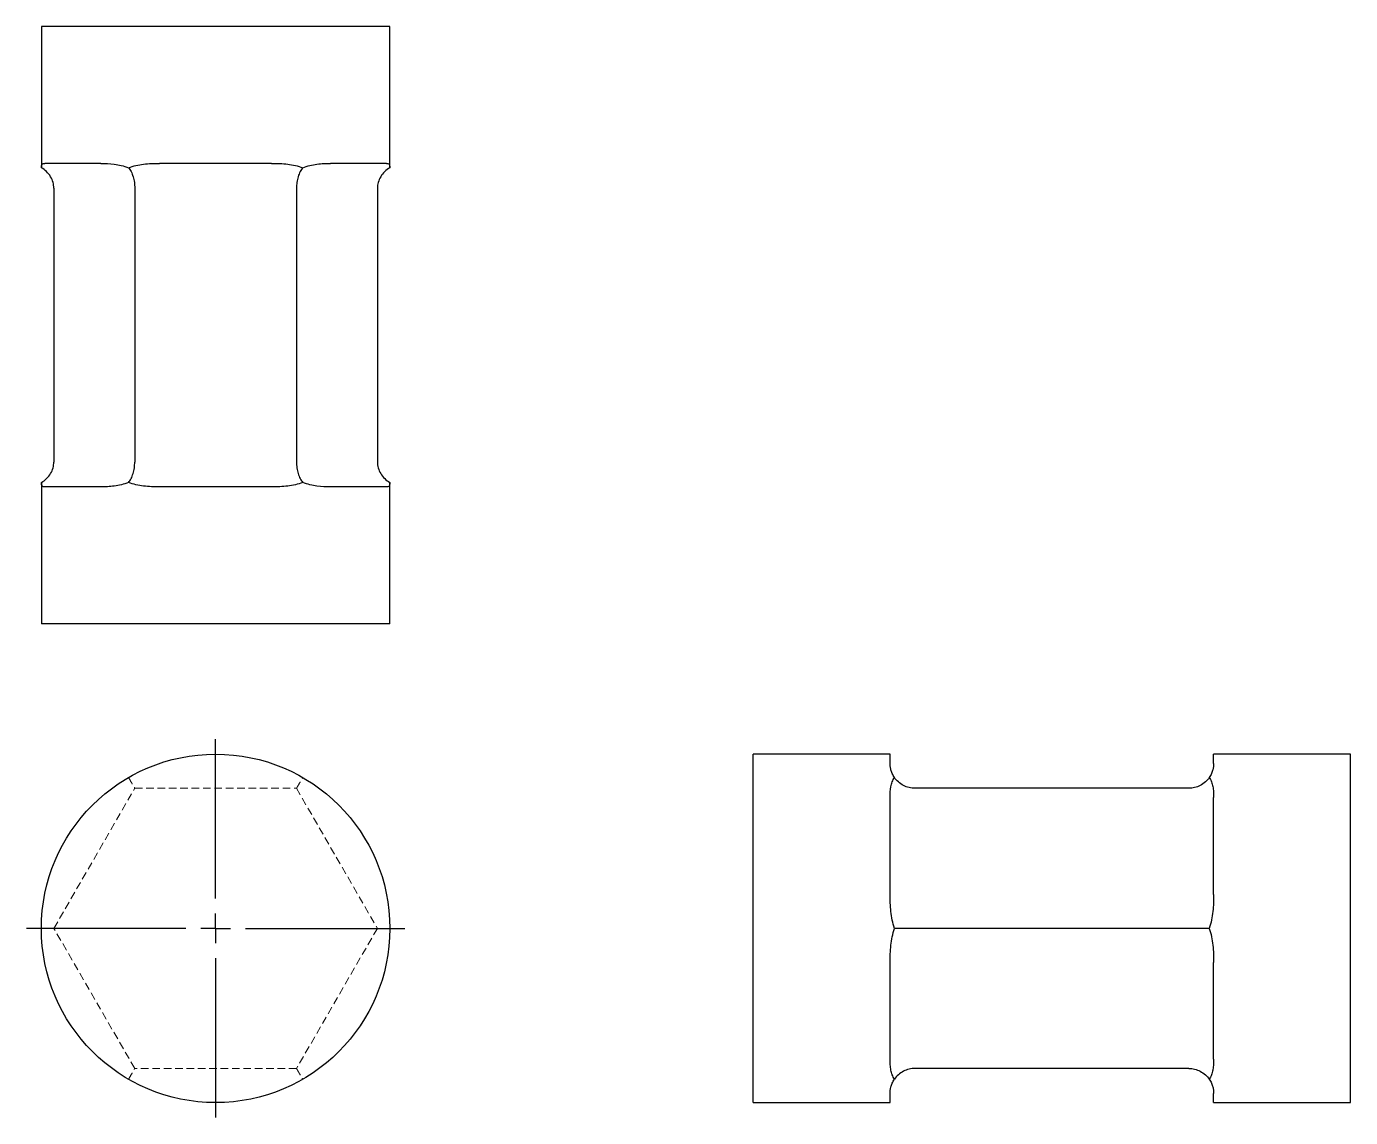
# Model space of a CAD drawing. Header units: millimetres. Extents: x 51 to 273, y 25 to 208.
import ezdxf

# ---------------------------------------------------------------- set-up
doc = ezdxf.new("R2010")
doc.units = ezdxf.units.MM
doc.linetypes.add('HIDDEN', pattern=[1.905, 1.27, -0.635])
doc.layers.add('10', color=7, linetype='Continuous')

# ---------------------------------------------------------------- blocks, each defined once
blk = doc.blocks.new('SW_CENTERMARKSYMBOL_0')
at = {"layer": '10', "color": 0}
for p, q in [((0, 5), (0, 31.67)), ((0, 0), (0, 2.5)), ((-5, 0), (-31.67, 0)), ((0, 0), (-2.5, 0)), ((0, 0), (0, -2.5)), ((0, 0), (2.5, 0)), ((5, 0), (31.67, 0)), ((0, -5), (0, -31.67))]:
    blk.add_line(p, q, dxfattribs=at)

msp = doc.modelspace()

# ---------------------------------------------------------------- linework, layer by layer
at = {"color": 7, "linetype": 'Continuous', "lineweight": 25}
for p, q in [((53.83, 208), (53.83, 184.35)), ((112.17, 208), (53.83, 208)), ((112.17, 184.35), (112.17, 208)), ((63.76, 185.08), (54.4, 185.08)), ((92.37, 185.08), (73.63, 185.08)), ((111.6, 185.08), (102.24, 185.08)), ((55.92, 180.92), (55.92, 135.08)), ((69.46, 180.92), (69.46, 135.08)), ((96.54, 180.92), (96.54, 135.08)), ((110.08, 180.92), (110.08, 135.08)), ((53.83, 131.65), (53.83, 108)), ((63.76, 130.92), (54.4, 130.92)), ((92.37, 130.92), (73.63, 130.92)), ((111.6, 130.92), (102.24, 130.92)), ((112.17, 108), (112.17, 131.65)), ((112.17, 108), (53.83, 108)), ((195.92, 86.17), (173, 86.17)), ((173, 57), (173, 86.17)), ((195.92, 84.62), (195.92, 86.17)), ((273, 86.17), (250.08, 86.17)), ((250.08, 84.62), (250.08, 86.17)), ((273, 57), (273, 86.17)), ((245.92, 80.45), (200.08, 80.45)), ((195.92, 62.7), (195.92, 78.92)), ((250.08, 62.7), (250.08, 78.92)), ((173, 27.83), (173, 57)), ((245.92, 57), (200.08, 57)), ((273, 27.83), (273, 57)), ((195.92, 35.08), (195.92, 51.3)), ((250.08, 35.08), (250.08, 51.3)), ((245.92, 33.55), (200.08, 33.55)), ((195.92, 27.83), (195.92, 29.38)), ((250.08, 27.83), (250.08, 29.38)), ((173, 27.83), (195.92, 27.83)), ((250.08, 27.83), (273, 27.83))]:
    msp.add_line(p, q, dxfattribs=at)
at = {"color": 7, "linetype": 'HIDDEN', "lineweight": 18}
for p, q in [((55.92, 57), (69.46, 80.45)), ((69.46, 80.45), (96.54, 80.45)), ((96.54, 80.45), (110.08, 57)), ((69.46, 33.55), (55.92, 57)), ((110.08, 57), (96.54, 33.55)), ((96.54, 33.55), (69.46, 33.55))]:
    msp.add_line(p, q, dxfattribs=at)
at = {"color": 7, "linetype": 'Continuous', "lineweight": 25}
msp.add_circle((83, 57), 29.17, dxfattribs=at)
for points, knots in [([(53.83, 184.35), (53.83, 184.51), (53.84, 184.63), (53.89, 184.82), (53.92, 184.89), (54.02, 185), (54.08, 185.03), (54.22, 185.07), (54.3, 185.08), (54.4, 185.08)], [0, 0, 0, 0, 0.25, 0.25, 0.5, 0.5, 0.75, 0.75, 1, 1, 1, 1]), ([(55.92, 180.92), (55.92, 181.24), (55.87, 181.57), (55.69, 182.23), (55.55, 182.55), (55.18, 183.16), (54.95, 183.44), (54.43, 183.95), (54.14, 184.17), (53.83, 184.35)], [0, 0, 0, 0, 0.25, 0.25, 0.5, 0.5, 0.75, 0.75, 1, 1, 1, 1]), ([(63.76, 185.08), (64.5, 185.08), (65.25, 185.05), (66.42, 184.89), (66.81, 184.82), (67.61, 184.63), (68.01, 184.51), (68.42, 184.35)], [0, 0, 0, 0, 0.5, 0.5, 0.75, 0.75, 1, 1, 1, 1]), ([(68.42, 184.35), (68.82, 184.51), (69.23, 184.63), (70.07, 184.82), (70.5, 184.89), (71.37, 185), (71.82, 185.03), (72.72, 185.07), (73.17, 185.08), (73.63, 185.08)], [0, 0, 0, 0, 0.25, 0.25, 0.5, 0.5, 0.75, 0.75, 1, 1, 1, 1]), ([(68.42, 184.35), (68.57, 184.17), (68.72, 183.95), (68.98, 183.44), (69.09, 183.16), (69.27, 182.55), (69.34, 182.23), (69.44, 181.57), (69.46, 181.24), (69.46, 180.92)], [0, 0, 0, 0, 0.25, 0.25, 0.5, 0.5, 0.75, 0.75, 1, 1, 1, 1]), ([(92.37, 185.08), (93.29, 185.08), (94.19, 185.05), (95.5, 184.89), (95.92, 184.82), (96.77, 184.63), (97.18, 184.51), (97.58, 184.35)], [0, 0, 0, 0, 0.5, 0.5, 0.75, 0.75, 1, 1, 1, 1]), ([(97.58, 184.35), (97.43, 184.17), (97.28, 183.95), (97.02, 183.44), (96.91, 183.16), (96.73, 182.55), (96.66, 182.23), (96.56, 181.57), (96.54, 181.24), (96.54, 180.92)], [0, 0, 0, 0, 0.25, 0.25, 0.5, 0.5, 0.75, 0.75, 1, 1, 1, 1]), ([(97.58, 184.35), (97.98, 184.51), (98.38, 184.63), (99.18, 184.82), (99.57, 184.89), (100.35, 185), (100.74, 185.03), (101.5, 185.07), (101.87, 185.08), (102.24, 185.08)], [0, 0, 0, 0, 0.25, 0.25, 0.5, 0.5, 0.75, 0.75, 1, 1, 1, 1]), ([(112.17, 184.35), (111.86, 184.17), (111.57, 183.95), (111.05, 183.44), (110.82, 183.16), (110.45, 182.55), (110.31, 182.23), (110.13, 181.57), (110.08, 181.24), (110.08, 180.92)], [0, 0, 0, 0, 0.25, 0.25, 0.5, 0.5, 0.75, 0.75, 1, 1, 1, 1]), ([(111.6, 185.08), (111.8, 185.08), (111.94, 185.05), (112.08, 184.89), (112.11, 184.82), (112.16, 184.63), (112.17, 184.51), (112.17, 184.35)], [0, 0, 0, 0, 0.5, 0.5, 0.75, 0.75, 1, 1, 1, 1]), ([(53.83, 131.65), (54.14, 131.83), (54.43, 132.05), (54.95, 132.56), (55.18, 132.84), (55.55, 133.45), (55.69, 133.77), (55.87, 134.43), (55.92, 134.76), (55.92, 135.08)], [0, 0, 0, 0, 0.25, 0.25, 0.5, 0.5, 0.75, 0.75, 1, 1, 1, 1]), ([(68.42, 131.65), (68.57, 131.83), (68.72, 132.05), (68.98, 132.56), (69.09, 132.84), (69.27, 133.45), (69.34, 133.77), (69.44, 134.43), (69.46, 134.76), (69.46, 135.08)], [0, 0, 0, 0, 0.25, 0.25, 0.5, 0.5, 0.75, 0.75, 1, 1, 1, 1]), ([(96.54, 135.08), (96.54, 134.76), (96.56, 134.43), (96.66, 133.77), (96.73, 133.45), (96.91, 132.84), (97.02, 132.56), (97.28, 132.05), (97.43, 131.83), (97.58, 131.65)], [0, 0, 0, 0, 0.25, 0.25, 0.5, 0.5, 0.75, 0.75, 1, 1, 1, 1]), ([(110.08, 135.08), (110.08, 134.76), (110.13, 134.43), (110.31, 133.77), (110.45, 133.45), (110.82, 132.84), (111.05, 132.56), (111.57, 132.05), (111.86, 131.83), (112.17, 131.65)], [0, 0, 0, 0, 0.25, 0.25, 0.5, 0.5, 0.75, 0.75, 1, 1, 1, 1]), ([(54.4, 130.92), (54.2, 130.92), (54.06, 130.95), (53.92, 131.11), (53.89, 131.18), (53.84, 131.37), (53.83, 131.49), (53.83, 131.65)], [0, 0, 0, 0, 0.5, 0.5, 0.75, 0.75, 1, 1, 1, 1]), ([(68.42, 131.65), (68.02, 131.49), (67.62, 131.37), (66.82, 131.18), (66.43, 131.11), (65.65, 131), (65.26, 130.97), (64.5, 130.93), (64.13, 130.92), (63.76, 130.92)], [0, 0, 0, 0, 0.25, 0.25, 0.5, 0.5, 0.75, 0.75, 1, 1, 1, 1]), ([(73.63, 130.92), (72.71, 130.92), (71.81, 130.95), (70.5, 131.11), (70.08, 131.18), (69.23, 131.37), (68.82, 131.49), (68.42, 131.65)], [0, 0, 0, 0, 0.5, 0.5, 0.75, 0.75, 1, 1, 1, 1]), ([(97.58, 131.65), (97.18, 131.49), (96.77, 131.37), (95.93, 131.18), (95.5, 131.11), (94.63, 131), (94.18, 130.97), (93.28, 130.93), (92.83, 130.92), (92.37, 130.92)], [0, 0, 0, 0, 0.25, 0.25, 0.5, 0.5, 0.75, 0.75, 1, 1, 1, 1]), ([(102.24, 130.92), (101.5, 130.92), (100.75, 130.95), (99.58, 131.11), (99.19, 131.18), (98.39, 131.37), (97.99, 131.49), (97.58, 131.65)], [0, 0, 0, 0, 0.5, 0.5, 0.75, 0.75, 1, 1, 1, 1]), ([(112.17, 131.65), (112.17, 131.49), (112.16, 131.37), (112.11, 131.18), (112.08, 131.11), (111.98, 131), (111.92, 130.97), (111.78, 130.93), (111.7, 130.92), (111.6, 130.92)], [0, 0, 0, 0, 0.25, 0.25, 0.5, 0.5, 0.75, 0.75, 1, 1, 1, 1]), ([(196.65, 82.26), (196.49, 82.49), (196.37, 82.71), (196.18, 83.15), (196.11, 83.35), (196, 83.75), (195.97, 83.94), (195.93, 84.3), (195.92, 84.47), (195.92, 84.62)], [0, 0, 0, 0, 0.25, 0.25, 0.5, 0.5, 0.75, 0.75, 1, 1, 1, 1]), ([(250.08, 84.62), (250.08, 84.31), (250.05, 83.95), (249.89, 83.36), (249.82, 83.15), (249.63, 82.72), (249.51, 82.49), (249.35, 82.26)], [0, 0, 0, 0, 0.5, 0.5, 0.75, 0.75, 1, 1, 1, 1]), ([(195.92, 78.92), (195.92, 79.57), (195.95, 80.17), (196.11, 81), (196.18, 81.27), (196.37, 81.78), (196.49, 82.03), (196.65, 82.26)], [0, 0, 0, 0, 0.5, 0.5, 0.75, 0.75, 1, 1, 1, 1]), ([(200.08, 80.45), (199.76, 80.45), (199.43, 80.49), (198.77, 80.65), (198.45, 80.77), (197.84, 81.09), (197.56, 81.29), (197.05, 81.74), (196.83, 81.99), (196.65, 82.26)], [0, 0, 0, 0, 0.25, 0.25, 0.5, 0.5, 0.75, 0.75, 1, 1, 1, 1]), ([(249.35, 82.26), (249.17, 81.99), (248.95, 81.74), (248.44, 81.29), (248.16, 81.09), (247.55, 80.77), (247.23, 80.65), (246.57, 80.49), (246.24, 80.45), (245.92, 80.45)], [0, 0, 0, 0, 0.25, 0.25, 0.5, 0.5, 0.75, 0.75, 1, 1, 1, 1]), ([(249.35, 82.26), (249.51, 82.03), (249.63, 81.78), (249.82, 81.27), (249.89, 81.01), (250, 80.45), (250.03, 80.16), (250.07, 79.55), (250.08, 79.24), (250.08, 78.92)], [0, 0, 0, 0, 0.25, 0.25, 0.5, 0.5, 0.75, 0.75, 1, 1, 1, 1]), ([(196.65, 57), (196.49, 57.46), (196.37, 57.93), (196.18, 58.87), (196.11, 59.35), (196, 60.3), (195.97, 60.79), (195.93, 61.74), (195.92, 62.22), (195.92, 62.7)], [0, 0, 0, 0, 0.25, 0.25, 0.5, 0.5, 0.75, 0.75, 1, 1, 1, 1]), ([(250.08, 62.7), (250.08, 61.74), (250.05, 60.79), (249.89, 59.36), (249.82, 58.88), (249.63, 57.94), (249.51, 57.47), (249.35, 57)], [0, 0, 0, 0, 0.5, 0.5, 0.75, 0.75, 1, 1, 1, 1]), ([(195.92, 51.3), (195.92, 52.26), (195.95, 53.21), (196.11, 54.64), (196.18, 55.12), (196.37, 56.06), (196.49, 56.53), (196.65, 57)], [0, 0, 0, 0, 0.5, 0.5, 0.75, 0.75, 1, 1, 1, 1]), ([(200.08, 57), (199.76, 57), (199.43, 57), (198.77, 57), (198.45, 57), (197.84, 57), (197.56, 57), (197.05, 57), (196.83, 57), (196.65, 57)], [0, 0, 0, 0, 0.25, 0.25, 0.5, 0.5, 0.75, 0.75, 1, 1, 1, 1]), ([(249.35, 57), (249.17, 57), (248.95, 57), (248.44, 57), (248.16, 57), (247.55, 57), (247.23, 57), (246.57, 57), (246.24, 57), (245.92, 57)], [0, 0, 0, 0, 0.25, 0.25, 0.5, 0.5, 0.75, 0.75, 1, 1, 1, 1]), ([(249.35, 57), (249.51, 56.54), (249.63, 56.07), (249.82, 55.13), (249.89, 54.65), (250, 53.7), (250.03, 53.21), (250.07, 52.26), (250.08, 51.78), (250.08, 51.3)], [0, 0, 0, 0, 0.25, 0.25, 0.5, 0.5, 0.75, 0.75, 1, 1, 1, 1]), ([(196.65, 31.74), (196.49, 31.97), (196.37, 32.22), (196.18, 32.73), (196.11, 32.99), (196, 33.55), (195.97, 33.84), (195.93, 34.45), (195.92, 34.76), (195.92, 35.08)], [0, 0, 0, 0, 0.25, 0.25, 0.5, 0.5, 0.75, 0.75, 1, 1, 1, 1]), ([(200.08, 33.55), (199.76, 33.55), (199.43, 33.51), (198.77, 33.35), (198.45, 33.23), (197.84, 32.91), (197.56, 32.71), (197.05, 32.26), (196.83, 32.01), (196.65, 31.74)], [0, 0, 0, 0, 0.25, 0.25, 0.5, 0.5, 0.75, 0.75, 1, 1, 1, 1]), ([(245.92, 33.55), (246.24, 33.55), (246.57, 33.51), (247.23, 33.35), (247.55, 33.23), (248.16, 32.91), (248.44, 32.71), (248.95, 32.26), (249.17, 32.01), (249.35, 31.74)], [0, 0, 0, 0, 0.25, 0.25, 0.5, 0.5, 0.75, 0.75, 1, 1, 1, 1]), ([(250.08, 35.08), (250.08, 34.43), (250.05, 33.83), (249.89, 33), (249.82, 32.73), (249.63, 32.22), (249.51, 31.97), (249.35, 31.74)], [0, 0, 0, 0, 0.5, 0.5, 0.75, 0.75, 1, 1, 1, 1]), ([(195.92, 29.38), (195.92, 29.69), (195.95, 30.05), (196.11, 30.64), (196.18, 30.85), (196.37, 31.28), (196.49, 31.51), (196.65, 31.74)], [0, 0, 0, 0, 0.5, 0.5, 0.75, 0.75, 1, 1, 1, 1]), ([(249.35, 31.74), (249.51, 31.51), (249.63, 31.29), (249.82, 30.85), (249.89, 30.65), (250, 30.25), (250.03, 30.06), (250.07, 29.7), (250.08, 29.53), (250.08, 29.38)], [0, 0, 0, 0, 0.25, 0.25, 0.5, 0.5, 0.75, 0.75, 1, 1, 1, 1])]:
    msp.add_open_spline(points, degree=3, knots=knots, dxfattribs=at)
at = {"color": 7, "linetype": 'HIDDEN', "lineweight": 18}
for points in [[(68.42, 82.26), (68.57, 81.99), (68.72, 81.74), (68.98, 81.29), (69.09, 81.09), (69.27, 80.77), (69.34, 80.65), (69.44, 80.49), (69.46, 80.45), (69.46, 80.45)], [(96.54, 80.45), (96.54, 80.45), (96.56, 80.49), (96.66, 80.65), (96.73, 80.77), (96.91, 81.09), (97.02, 81.29), (97.28, 81.74), (97.43, 81.99), (97.58, 82.26)], [(53.83, 57), (54.14, 57), (54.43, 57), (54.95, 57), (55.18, 57), (55.55, 57), (55.69, 57), (55.87, 57), (55.92, 57), (55.92, 57)], [(110.08, 57), (110.08, 57), (110.13, 57), (110.31, 57), (110.45, 57), (110.82, 57), (111.05, 57), (111.57, 57), (111.86, 57), (112.17, 57)], [(68.42, 31.74), (68.57, 32.01), (68.72, 32.26), (68.98, 32.71), (69.09, 32.91), (69.27, 33.23), (69.34, 33.35), (69.44, 33.51), (69.46, 33.55), (69.46, 33.55)], [(96.54, 33.55), (96.54, 33.55), (96.56, 33.51), (96.66, 33.35), (96.73, 33.23), (96.91, 32.91), (97.02, 32.71), (97.28, 32.26), (97.43, 32.01), (97.58, 31.74)]]:
    msp.add_open_spline(points, degree=3, knots=[0, 0, 0, 0, 0.25, 0.25, 0.5, 0.5, 0.75, 0.75, 1, 1, 1, 1], dxfattribs=at)

# ---------------------------------------------------------------- block references
at = {"layer": '10'}
msp.add_blockref('SW_CENTERMARKSYMBOL_0', (83, 57), dxfattribs=at)

doc.saveas('drawing.dxf')
